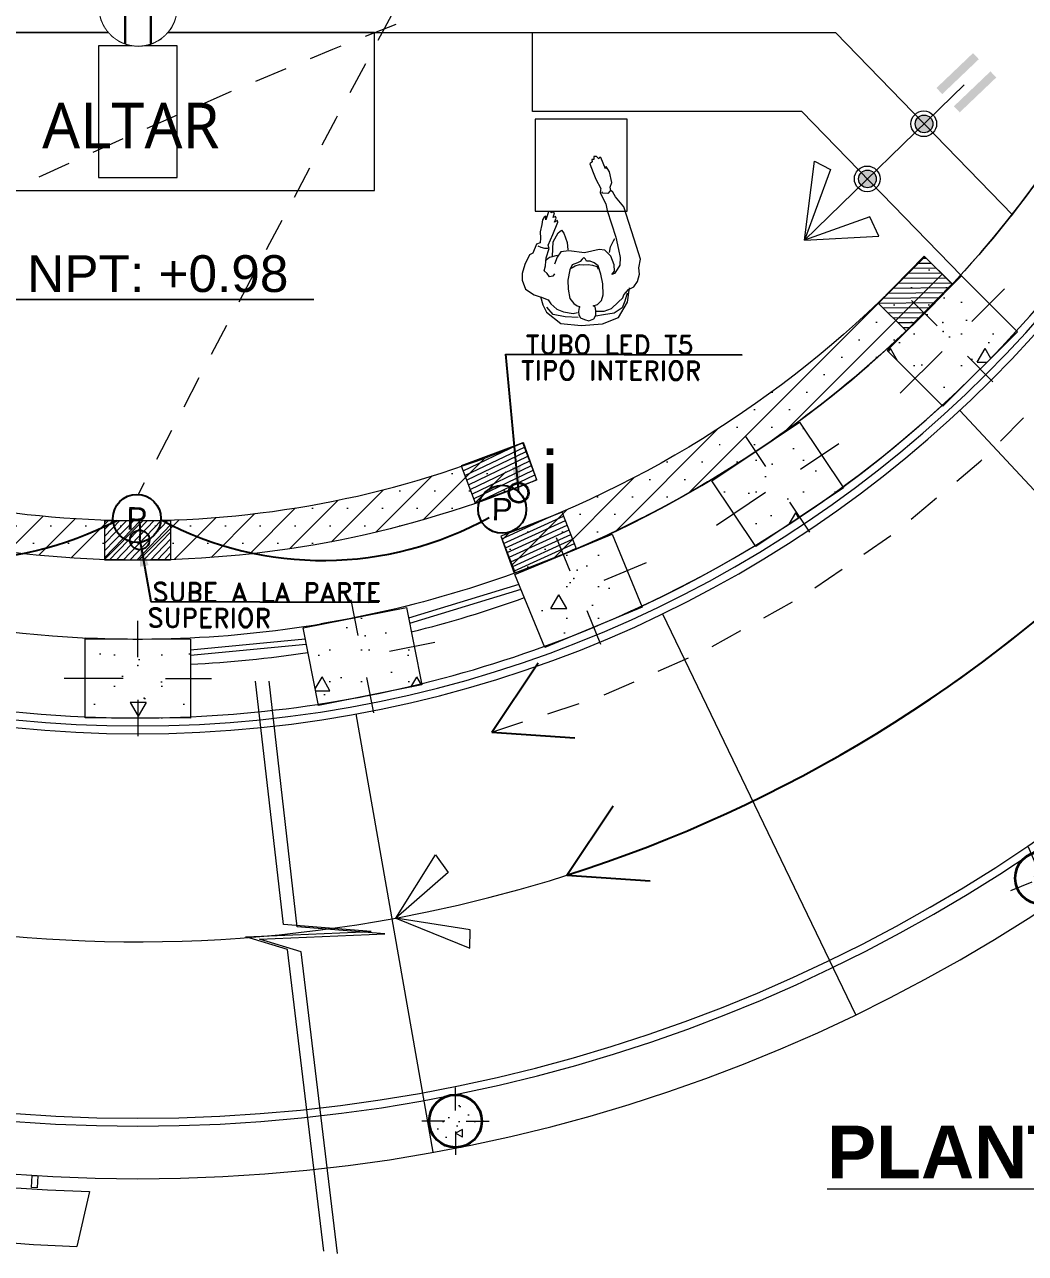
# Model space of a CAD drawing. Header units: metres. Extents: x 44.2 to 92, y 190.7 to 278.8.
# Drawn here: x 54.615 to 58.418, y 260.842 to 265.509 of the extents above; entities that cross this region are included whole.
import ezdxf
from ezdxf.enums import TextEntityAlignment as Align

# ---------------------------------------------------------------- set-up
doc = ezdxf.new("R2010")
doc.units = ezdxf.units.M
doc.set_wipeout_variables(frame=1)
doc.linetypes.add('CONTINUA', pattern=[0])
doc.linetypes.add('HIDDEN2', pattern=[0.1875, 0.125, -0.0625])
for name, color, linetype, lineweight in [('A-DOOR', 31, 'Continuous', 18), ('corriente debil', 30, 'Continuous', 15), ('Cotas varias El', 253, 'Continuous', 13), ('letras sr', 7, 'Continuous', 5), ('Structural - Bearing_Pen_No__20', 1, 'Continuous', 0), ('TOMACORRIENTE', 5, 'HIDDEN2', 30)]:
    doc.layers.add(name, color=color, linetype=linetype, lineweight=lineweight)
doc.layers.add('ALUMBRADO', color=1, linetype='Continuous')
doc.layers.add('CELOSIA', color=40, linetype='Continuous')
doc.layers.add('Structural - Bearing_Pen_No__169', color=7, linetype='Continuous', lineweight=13, true_color=0x68b353)
doc.layers.add('Structural - Bearing_Pen_No__28', color=7, linetype='Continuous', lineweight=35, true_color=0xa80f02)
doc.styles.add('01COTAS', font='romans.shx')
doc.styles.add('Generales', font='trebuc.ttf', dxfattribs={"height": 0.22})
doc.styles.add('GENERATED_STYLE_3', font='romand.shx')
doc.styles.add('JOS', font='arial.ttf', dxfattribs={"height": 1})
doc.styles.add('Santa Rosa 1 50', font='trebuc.ttf')
doc.styles.get("Standard").update_dxf_attribs({"font": 'arial.ttf'})
doc.styles.add('style1', font='arial.ttf')
doc.dimstyles.new('DIM-50-PLANTA', dxfattribs={"dimscale": 0.05, "dimtxt": 2, "dimasz": 2, "dimexe": 2, "dimexo": 2, "dimgap": 1, "dimtad": 1, "dimdec": 0, "dimlfac": 1000, "dimdsep": 46, "dimtxsty": '01COTAS', "dimcen": 25, "dimclrd": 9, "dimclre": 9, "dimclrt": 7, "dimadec": 0, "dimazin": 0, "dimtfac": 1, "dimtdec": 0, "dimtmove": 2, "dimatfit": 3, "dimfxl": 1, "dimtolj": 1, "dimtzin": 0, "dimarcsym": 0})
pattern_1 = [(0, (2770.475088521321, 1819.953910120273), (0, 0.6235383155021312), [0.0600000023842, -0.300000011921]), (0, (2770.655088528473, 1820.265679265276), (0, 0.6235383155021312), [0.0600000023842, -0.300000011921]), (60.00000000000014, (2770.475088521321, 1819.953910120273), (-0.5400000214578027, 0.3117691577510643), [0.0600000023842, -0.3000000119210001]), (60.00000000000014, (2770.835088535626, 1819.953910120273), (-0.5400000214578027, 0.3117691577510643), [0.0600000023842, -0.3000000119210001]), (120.0000000000003, (2770.535088523705, 1819.953910120273), (0.5400000214578003, 0.3117691577510681), [0.06000000238419991, -0.3000000119209993]), (120.0000000000003, (2770.89508853801, 1819.953910120273), (0.5400000214578003, 0.3117691577510681), [0.06000000238419991, -0.3000000119209993]), (0, (2770.475088521321, 1820.013910122657), (0, 0.1200000047684), [0, -0.1200000047684, 0, -0.1800000071526]), (44.99999999999999, (2770.535088523705, 1820.013910122657), (-0.08485281711415364, 0.08485281711415371), [0, -0.0900000035763, 0, -0.1500000059605])]
pattern_2 = [(45, (-86.99356102882832, 322.4491562528477), (-0.06629126073623884, 0.06629126073623884), []), (45, (-86.92726976782832, 322.4491562528477), (-0.06629126073623884, 0.06629126073623884), [0, -0.09375])]

# ---------------------------------------------------------------- blocks, each defined once
blk = doc.blocks.new('A$C0C99268F')
at = {"color": 0, "linetype": 'ByBlock'}
for points in [[(0.201857999460799, 0.3292040001239709), (0.1927419994606225, 0.3357100001239708), (0.1914399994607265, 0.3487220001239706), (0.2044629994607021, 0.3565290001239703), (0.2148809994607745, 0.3669390001239705), (0.2344159994606798, 0.3617340001239722), (0.2513459994606819, 0.3591310001239734), (0.2643689994606575, 0.3578300001239718), (0.2982289994606617, 0.3435170001239705), (0.3112519994606373, 0.3474210001239726), (0.3516239994607986, 0.3279030001239729), (0.397204999460655, 0.3057820001239708), (0.4037169994608121, 0.3070830001239724), (0.397204999460655, 0.3187940001239706), (0.4128329994607611, 0.3109870001239727), (0.4193439994605797, 0.3135890001239705), (0.4154369994605531, 0.322698000123971), (0.4323679994606664, 0.3161920001239711), (0.4362739994608091, 0.322698000123971), (0.4336699994605624, 0.3292040001239709), (0.4388789994607123, 0.3305050001239724), (0.4375769994605889, 0.3396130001239701), (0.4076239994608386, 0.3513240001239719), (0.4219489994607102, 0.3500230001239704), (0.4180419994606837, 0.3565290001239703), (0.4089259994607346, 0.3630350001239702), (0.3906939994606091, 0.3669390001239705), (0.3633449994606508, 0.374746000123972), (0.339902999460719, 0.374746000123972), (0.3216709994605935, 0.3773480001239715), (0.3177639994607944, 0.3916610001239711), (0.2839039994605628, 0.4072760001239715), (0.2786949994606402, 0.4202880001239713), (0.2435319994608562, 0.4398060001239728), (0.209671999460852, 0.451517000123971), (0.1836259994606735, 0.4528180001239726), (0.1497659994606693, 0.4424080001239723), (0.1263239994607375, 0.4098780001239728), (0.1146029994606579, 0.3799510001239703), (0.1041849994605855, 0.3578300001239718), (0.08855699946070672, 0.3487220001239706), (0.06771999946067808, 0.3266010001239703), (0.05599899946082587, 0.3018790001239715), (0.04688299946064944, 0.2654450001239717), (0.05078999946067597, 0.2498310001239723)], [(0.1185099994606844, 0.3864570001239702), (0.08595199946057619, 0.3799510001239703), (0.05730099946072187, 0.3669390001239705), (0.01172099946052185, 0.3148910001239695), (-5.393303581513464e-10, 0.2381200001239705), (0.00260399946068901, 0.1561440001239696), (0.02344099946071765, 0.0949880001239709), (0.07944099946075767, 0.05725300012397305), (0.1328359994606672, 0.0468430001239728)], [(0.2995319994606689, 0.3474210001239726), (0.2995319994606689, 0.3604330001239724), (0.3047409994608188, 0.374746000123972), (0.3099499994607413, 0.3851550001239712)], [(0.03125499946054333, 0.2472280001239735), (0.03646399946069323, 0.2966740001239714), (0.04818499946077281, 0.3422160001239707), (0.07683599946062714, 0.3643360001239717)], [(0.2708809994608146, 0.3148910001239695), (0.2643689994606575, 0.344818000123972), (0.2552529994607085, 0.3578300001239718)], [(0.26957799946058, 0.3331070001239702), (0.3229729994607169, 0.3279030001239729), (0.3568329994607211, 0.3070830001239724), (0.3659499994607813, 0.2940710001239726), (0.3542289994607017, 0.2849630001239696), (0.3177639994607944, 0.2745530001239729), (0.290414999460836, 0.2732520001239713)], [(0.05209199946079934, 0.1782650001239716), (0.0494879994605526, 0.1483370001239717), (0.05860399946072903, 0.1197110001239707), (0.08074299946065366, 0.09238500012397033), (0.0963709994605324, 0.07416900012396965), (0.108091999460612, 0.07026500012397285), (0.1276259994606335, 0.0507470001239696), (0.1367429994606937, 0.0299280001239719), (0.1562769994607152, 0.01561500012397232), (0.1836259994606735, 0.006506000123971845), (0.2070669994607215, 0.007807000123969843), (0.2396249994608297, 1.239701674649041e-10), (0.2891129994607127, 0.01171100012397197), (0.4414839994606155, 0.05204800012397115), (0.4818549994606656, 0.0819760001239711), (0.5000879994606748, 0.09108400012397233), (0.5065989994607207, 0.09889100012397023), (0.5196219994606963, 0.1001930001239728), (0.5365529994605822, 0.09238500012397033), (0.5769239994608597, 0.1001930001239728), (0.597760999460661, 0.1119030001239736), (0.5899469994608353, 0.1145060001239724), (0.6329239994606723, 0.1301200001239717), (0.6342259994607957, 0.1353250001239701), (0.6290169994606458, 0.1379270001239714), (0.6381329994608222, 0.1457350001239703), (0.6381329994608222, 0.1561440001239696), (0.627713999460866, 0.1561440001239696), (0.627713999460866, 0.163951000123971), (0.6185979994606896, 0.163951000123971), (0.6120869994606437, 0.1730600001239697), (0.5782269994606395, 0.1613490001239715), (0.5521799994605772, 0.1535420001239718), (0.515715999460781, 0.1353250001239701), (0.5105059994607473, 0.1379270001239714), (0.5000879994606748, 0.1392290001239704), (0.4571109994606104, 0.1197110001239707), (0.4310649994606592, 0.1158070001239704), (0.3281829994607506, 0.088482000123971), (0.2812989994606596, 0.08067500012396955), (0.2500439994607859, 0.07677100012397275), (0.2213929994607042, 0.07937300012397053), (0.2057649994608255, 0.08978300012397078), (0.1914399994607265, 0.1014940001239708), (0.1875329994607, 0.1119030001239736), (0.1992539994605522, 0.1001930001239728), (0.2239979994608348, 0.1001930001239728), (0.257857999460839, 0.1119030001239736), (0.2812989994606596, 0.1327230001239705), (0.2852059994606861, 0.1548430001239716), (0.2747879994606137, 0.2107950001239711), (0.2865089994606933, 0.269349000123972), (0.2839039994605628, 0.3005770001239725), (0.2643689994606575, 0.3148910001239695), (0.2383229994607063, 0.3266010001239703)], [(0.2200909994608082, 0.2641440001239701), (0.2279039994607501, 0.2485290001239715), (0.2318109994607767, 0.2316140001239706), (0.2305089994606533, 0.217301000123971), (0.2305089994606533, 0.1990840001239729), (0.2266019994606268, 0.1834690001239707), (0.2213929994607042, 0.1665540001239716), (0.210973999460748, 0.1626500001239695)], [(0.1133009994607619, 0.05725300012397305), (0.0833479994607842, 0.06766300012396975), (0.05860399946072903, 0.07937300012397053), (0.04037099946071976, 0.110602000123972), (0.03646399946069323, 0.1509390001239712), (0.03255799946077786, 0.1808670001239712)], [(0.2708809994608146, 0.1158070001239704), (0.2930199994607392, 0.110602000123972), (0.3151589994606638, 0.09889100012397023), (0.3229729994607169, 0.09238500012397033)], [(0.5052969994608247, 0.1014940001239708), (0.4961809994608757, 0.110602000123972), (0.4974829994607717, 0.1288190001239702), (0.5026919994606942, 0.1327230001239705)]]:
    blk.add_lwpolyline(points, dxfattribs=at)
blk.add_lwpolyline([(0.257857999460839, 0.2146980001239704), (0.2513459994606819, 0.2212040001239703), (0.2435319994608562, 0.2290110001239718), (0.2383229994607063, 0.239421000123972), (0.2318109994607767, 0.2602400001239715), (0.2135789994606512, 0.269349000123972), (0.1745099994607244, 0.2797580001239712), (0.1406499994607202, 0.2797580001239712), (0.1054869994607088, 0.2758550001239719), (0.08464999946068019, 0.2615410001239695), (0.07553399946073114, 0.2498310001239723), (0.07292899946060061, 0.239421000123972), (0.06902199946080145, 0.2420230001239716), (0.05339499946057913, 0.245927000123972), (0.04167399946072692, 0.2446260001239704), (0.02995299946064733, 0.239421000123972), (0.02213899946082165, 0.2238070001239709), (0.01692999946067175, 0.2081920001239705), (0.02344099946071765, 0.1886740001239726), (0.03646399946069323, 0.1808670001239712), (0.0546969994607025, 0.1795660001239696), (0.06771999946067808, 0.1808670001239712), (0.07292899946060061, 0.1886740001239726), (0.07683599946062714, 0.1717590001239717), (0.09116199946060988, 0.1561440001239696), (0.1119989994608659, 0.1483370001239717), (0.1536729994606958, 0.1470360001239719), (0.1914399994607265, 0.1535420001239718), (0.2226949994606002, 0.1613490001239715), (0.2357179994608032, 0.1756620001239728), (0.2422299994605055, 0.1912770001239714), (0.2435319994608562, 0.2042890001239712), (0.2513459994606819, 0.2081920001239705)], close=True, dxfattribs=at)
blk = doc.blocks.new('A$C7148350E')
at = {"rotation": 270}
blk.add_blockref('A$C0C99268F', (-2.110936936361441e-08, 0.6381329871979995), dxfattribs=at)
blk = doc.blocks.new('CC 20')
at = {"layer": 'Structural - Bearing_Pen_No__169', "linetype": 'Continuous', "lineweight": 13, "true_color": 0x68b353}
h = blk.add_hatch(dxfattribs=at)
h.set_pattern_fill('STRUCTURAL_CONCRETE', color=85, scale=0.5, style=0, pattern_type=2)
h.set_pattern_definition([(0, (2785.243095673833, 1847.384106738051), (0, 0.3117691577510656), [0.0300000011921, -0.1500000059605]), (0, (2785.333095677409, 1847.539991310553), (0, 0.3117691577510656), [0.0300000011921, -0.1500000059605]), (60.00000000000014, (2785.243095673833, 1847.384106738051), (-0.2700000107289013, 0.1558845788755322), [0.0300000011921, -0.1500000059605]), (60.00000000000014, (2785.423095680985, 1847.384106738051), (-0.2700000107289013, 0.1558845788755322), [0.0300000011921, -0.1500000059605]), (120.0000000000003, (2785.273095675025, 1847.384106738051), (0.2700000107289002, 0.1558845788755341), [0.03000000119209997, -0.1500000059604998]), (120.0000000000003, (2785.453095682177, 1847.384106738051), (0.2700000107289002, 0.1558845788755341), [0.03000000119209997, -0.1500000059604998]), (0, (2785.243095673833, 1847.414106739243), (0, 0.0600000023842), [0, -0.0600000023842, 0, -0.0900000035763]), (44.99999999999999, (2785.273095675025, 1847.414106739243), (-0.04242640855707682, 0.04242640855707686), [0, -0.04500000178815, 0, -0.07500000298025])])
h.paths.add_polyline_path([(2788.202981145824, 1849.662965080386), (2788.302981145824, 1849.762965080386), (2788.202981063535, 1849.862965080385), (2788.10385682874, 1849.776169994727)])
at = {"layer": 'Structural - Bearing_Pen_No__20', "color": 1, "linetype": 'Continuous', "lineweight": 0}
for p, q in [((2788.202981063535, 1849.802965025247), (2788.202981063535, 1849.890465025246)), ((2788.162981200963, 1849.762964998097), (2788.075481200963, 1849.762964998097)), ((2788.202981063535, 1849.722965025246), (2788.202981063535, 1849.635465025247)), ((2788.242981200963, 1849.762964998097), (2788.330481200963, 1849.762964998097))]:
    blk.add_line(p, q, dxfattribs=at)
at = {"layer": 'Structural - Bearing_Pen_No__28', "color": 14, "linetype": 'Continuous', "lineweight": 35, "true_color": 0xa80f02}
blk.add_circle((2788.202981145824, 1849.762965080386), 0.1, dxfattribs=at)
blk = doc.blocks.new('*U208')
blk.add_blockref('CC 20', (-2788.202981200963, -1849.762965025247))
blk = doc.blocks.new('*U209')
at = {"layer": 'Cotas varias El', "color": 0, "linetype": 'ByBlock', "lineweight": -2, "transparency": 16777216}
for p, rotation in [((76.95132366746226, 262.3175183726152), 112.4999999999999), ((74.72456148992408, 261.3943639419979), 89.99999999999991)]:
    blk.add_blockref('*U208', p, dxfattribs=dict(at, rotation=rotation))
blk = doc.blocks.new('*U210')
at = {"layer": 'CELOSIA', "linetype": 'Continuous', "lineweight": 5}
blk.add_lwpolyline([(0.02311068210171641, -0.009533958925487696), (-0.0224195818576689, -0.01106175163914713), (-0.02311068210171641, 0.009533958925487696), (0.0224195818576689, 0.01106175163914713)], close=True, dxfattribs=at)
blk = doc.blocks.new('*U211')
at = {"layer": 'Cotas varias El', "color": 0, "linetype": 'ByBlock', "lineweight": -2, "transparency": 16777216, "rotation": 84.55333432739575}
blk.add_blockref('*U210', (53.75523693227446, 261.1147266283194), dxfattribs=at)
blk = doc.blocks.new('Tomacorriente con puesta a tierra')
at = {"layer": 'TOMACORRIENTE'}
blk.add_lwpolyline([(0.1110377097752152, 0.03787500199721568), (0.106470417827971, 0.04927411994091102), (0.1007366137026362, 0.06013338031526125), (0.09389911815708374, 0.07033380679115865), (0.0860328442233485, 0.07976364136155682), (0.07722397644477218, 0.08831956878558274), (0.06756902662011095, 0.09590784853193583), (0.05717377640007193, 0.1024453418197655), (0.04615211832141184, 0.1078604225045517), (0.0346248079764707, 0.1120937618291336), (0.02271814098963248, 0.1150989784419879), (0.01056256929603519, 0.116843146561022), (-0.001708728117129181, 0.1173071567153332), (-0.01396130434746794, 0.1164859251125705), (-0.02606091760578508, 0.1143884493380275), (-0.03787500199721562, 0.1110377097752152), (-0.04927411994091096, 0.106470417827971), (-0.06013338031526121, 0.1007366137026363), (-0.07033380679115861, 0.09389911815708377), (-0.0797636413615568, 0.08603284422334853), (-0.08831956878558272, 0.0772239764447722), (-0.09590784853193583, 0.06756902662011095), (-0.1024453418197655, 0.05717377640007192), (-0.1078604225045517, 0.04615211832141181), (-0.1120937618291337, 0.03462480797647064), (-0.1150989784419879, 0.02271814098963238), (-0.116843146561022, 0.01056256929603507), (-0.1173071567153332, -0.00170872811712933), (-0.1164859251125705, -0.01396130434746811), (-0.1143884493380275, -0.02606091760578528), (-0.1110377097752151, -0.03787500199721584), (-0.1064704178279709, -0.04927411994091119), (-0.1007366137026361, -0.06013338031526141), (-0.09389911815708361, -0.07033380679115882), (-0.08603284422334835, -0.07976364136155698), (-0.07722397644477201, -0.08831956878558288), (-0.06756902662011077, -0.09590784853193594), (-0.05717377640007178, -0.1024453418197655), (-0.04615211832141172, -0.1078604225045518), (-0.03462480797647059, -0.1120937618291337), (-0.02271814098963238, -0.1150989784419879), (-0.01056256929603513, -0.116843146561022), (0.001708728117129219, -0.1173071567153332), (0.01396130434746795, -0.1164859251125705), (0.02606091760578506, -0.1143884493380275), (0.03787500199721558, -0.1110377097752152), (0.0492741199409109, -0.106470417827971), (0.0601333803152611, -0.1007366137026363), (0.07033380679115848, -0.09389911815708386), (0.07976364136155663, -0.08603284422334867), (0.08831956878558253, -0.0772239764447724), (0.09590784853193564, -0.0675690266201112), (0.1024453418197653, -0.05717377640007224), (0.1078604225045516, -0.04615211832141219), (0.1120937618291335, -0.03462480797647111), (0.1150989784419878, -0.0227181409896329), (0.1168431465610219, -0.01056256929603565), (0.1173071567153332, 0.00170872811712869), (0.1164859251125706, 0.01396130434746743), (0.1143884493380276, 0.02606091760578455)], close=True, dxfattribs=at)
at = {"layer": 'TOMACORRIENTE', "color": 5, "linetype": 'CONTINUA', "style": 'style1', "text_generation_flag": 4}
blk.add_text('T', height=0.1466495011945881, rotation=180, dxfattribs=at).set_placement((0.3905651405155368, -0.06873926737971488))
blk.add_wipeout([(0.1110377097752152, 0.03787500199721572), (0.10647041782797101, 0.04927411994091102), (0.10073661370263626, 0.060133380315261276), (0.09389911815708374, 0.07033380679115869), (0.08603284422334852, 0.07976364136155678), (0.07722397644477218, 0.08831956878558278), (0.06756902662011095, 0.09590784853193585), (0.05717377640007192, 0.1024453418197655), (0.04615211832141185, 0.10786042250455175), (0.0346248079764707, 0.11209376182913361), (0.02271814098963248, 0.11509897844198791), (0.010562569296035192, 0.11684314656102196), (-0.001708728117129181, 0.1173071567153332), (-0.01396130434746794, 0.1164859251125705), (-0.026060917605785074, 0.11438844933802755), (-0.03787500199721564, 0.11103770977521521), (-0.049274119940910965, 0.10647041782797101), (-0.060133380315261206, 0.10073661370263631), (-0.07033380679115861, 0.0938991181570838), (-0.0797636413615568, 0.08603284422334856), (-0.08831956878558272, 0.07722397644477225), (-0.09590784853193582, 0.06756902662011094), (-0.10244534181976546, 0.05717377640007193), (-0.10786042250455176, 0.046152118321411806), (-0.11209376182913366, 0.03462480797647066), (-0.11509897844198791, 0.022718140989632374), (-0.11684314656102199, 0.010562569296035051), (-0.1173071567153332, -0.0017087281171293545), (-0.11648592511257047, -0.013961304347468118), (-0.11438844933802747, -0.026060917605785272), (-0.11103770977521513, -0.03787500199721586), (-0.10647041782797093, -0.04927411994091119), (-0.10073661370263616, -0.060133380315261414), (-0.09389911815708363, -0.07033380679115883), (-0.08603284422334836, -0.07976364136155698), (-0.07722397644477202, -0.08831956878558292), (-0.06756902662011077, -0.09590784853193593), (-0.05717377640007179, -0.10244534181976556), (-0.04615211832141173, -0.1078604225045518), (-0.034624807976470585, -0.11209376182913368), (-0.022718140989632384, -0.1150989784419879), (-0.01056256929603513, -0.11684314656102199), (0.0017087281171292187, -0.1173071567153332), (0.013961304347467953, -0.11648592511257047), (0.026060917605785074, -0.11438844933802757), (0.03787500199721559, -0.11103770977521522), (0.049274119940910896, -0.10647041782797104), (0.060133380315261116, -0.10073661370263634), (0.07033380679115848, -0.09389911815708388), (0.07976364136155663, -0.0860328442233487), (0.08831956878558254, -0.07722397644477241), (0.09590784853193564, -0.06756902662011119), (0.1024453418197653, -0.05717377640007226), (0.10786042250455158, -0.046152118321412194), (0.11209376182913354, -0.034624807976471106), (0.11509897844198778, -0.0227181409896329), (0.11684314656102195, -0.010562569296035662), (0.1173071567153332, 0.001708728117128716), (0.11648592511257057, 0.013961304347467424), (0.11438844933802765, 0.02606091760578455)]).dxf.layer = 'TOMACORRIENTE'
at = {"layer": 'TOMACORRIENTE', "color": 5, "linetype": 'CONTINUA'}
for p, q in [((-0.1107067390126758, 0.03883177443185559), (0.2197075970103469, 0.03883177443185559)), ((-0.1107067390126758, -0.03883177443185559), (0.2197075970103469, -0.03883177443185559))]:
    blk.add_line(p, q, dxfattribs=at)

msp = doc.modelspace()

# ---------------------------------------------------------------- hatches: boundary and pattern name
at = {"layer": 'Cotas varias El'}
h = msp.add_hatch(color=256, dxfattribs=at)
h.paths.add_polyline_path([(58.16843805219282, 265.1752473099377), (58.14635357367502, 265.1984049392705), (58.28529935590596, 265.3309118060317), (58.3073838333472, 265.3077541756674)])
h.paths.add_polyline_path([(58.10218461771368, 265.244720198968), (58.08010014134741, 265.2678778303639), (58.21904592357871, 265.4003846971241), (58.24113039994456, 265.3772270657291)])
for points in [[(58.049784336343, 265.1024759497028, -1), (58.01623846976224, 265.1607040764207, -1)], [(58.06211311654868, 265.148384367075, -1), (58.00390969226321, 265.1147956606194, -1)], [(57.8469879435542, 264.9392883127265, -1), (57.78878451926877, 264.9056996062709, -1)], [(57.83465916334853, 264.8933798953543, -1), (57.80111329676776, 264.9516080220722, -1)]]:
    msp.add_hatch(color=256, dxfattribs=at).paths.add_polyline_path(points)
h = msp.add_hatch(dxfattribs=at)
h.set_pattern_fill('SACNCR', color=256)
h.set_pattern_definition(pattern_2)
edge = h.paths.add_edge_path()
edge.add_line((56.47543752496549, 263.4248287202535), (56.42465526063155, 263.5659710655263))
edge.add_arc((55.04391267770539, 267.4034796504773), 4.078347976801195, -70.21117627332087, -42.8562714295804)
edge.add_line((58.03359548598296, 264.6295440121165), (58.14125353579285, 264.5213285261056))
edge.add_arc((55.02147639411749, 267.4473183827489), 4.277198388536535, -70.12720430224721, -43.164105008389015, ccw=False)
h = msp.add_hatch(dxfattribs=at)
h.set_pattern_fill('SACNCR', color=256)
h.set_pattern_definition(pattern_2)
edge = h.paths.add_edge_path()
edge.add_line((56.47543752496549, 263.4248287202535), (56.42465526063155, 263.5659710655263))
edge.add_arc((55.04391267770539, 267.4034796504773), 4.078347976801195, -70.21117627332087, -42.8562714295804)
edge.add_line((58.03359548598296, 264.6295440121165), (58.14125353579285, 264.5213285261056))
edge.add_arc((55.02147639411749, 267.4473183827489), 4.277198388536535, -70.12720430224721, -43.164105008389015, ccw=False)
h = msp.add_hatch(dxfattribs=at)
h.set_pattern_fill('ANSI31', color=256, scale=0.15, angle=135.5000000001066)
h.set_pattern_definition([(180.5000000001064, (-98.93340381137898, 495.0666180949511), (0.0001636225406294304, -0.01874928605745291), [])])
h.paths.add_polyline_path([(57.85806947574642, 264.4509274464416), (57.96505704311954, 264.3457910567965), (58.14028435919471, 264.5241036690848), (58.03329679182179, 264.6292400587299)])
h = msp.add_hatch(dxfattribs=at)
h.set_pattern_fill('STRUCTURAL_CONCRETE', color=256, style=0, pattern_type=2)
h.set_pattern_definition(pattern_1)
h.paths.add_polyline_path([(58.17554690376235, 264.5540939989453), (58.38767893811863, 264.34196196459), (58.10483622564496, 264.0591192521147), (57.89270419128869, 264.2712512864701)])
h = msp.add_hatch(dxfattribs=at)
h.set_pattern_fill('STRUCTURAL_CONCRETE', color=256, style=0, pattern_type=2)
h.set_pattern_definition(pattern_1)
h.paths.add_polyline_path([(57.55974196214564, 263.9983028319443), (57.72641303205208, 263.7488619482539), (57.39382518713163, 263.5266338550454), (57.22715411722518, 263.7760747387358)])
h = msp.add_hatch(dxfattribs=at)
h.set_pattern_fill('ANSI31', color=256, scale=0.15, angle=160.5382700523906)
h.set_pattern_definition([(205.5382700523903, (-180.7453409389388, 408.7999683404605), (0.008083385102192775, -0.01691807865242529), [])])
h.paths.add_polyline_path([(56.27460007866847, 263.8327574946758), (56.32703732824525, 263.6922216100882), (56.56126380255795, 263.779617026049), (56.50882655298141, 263.9201529106367)])
h = msp.add_hatch(dxfattribs=at)
h.set_pattern_fill('SACNCR', color=256)
h.set_pattern_definition([(45, (-85.42476185842376, 321.742885960695), (-0.06629126073623884, 0.06629126073623884), []), (45, (-85.35847059742376, 321.742885960695), (-0.06629126073623884, 0.06629126073623884), [0, -0.09375])])
edge = h.paths.add_edge_path()
edge.add_line((56.46848851075119, 263.7420287335609), (56.4177027606153, 263.8832235582026))
edge.add_arc((55.04531491368039, 267.4032858746615), 3.778132754968896, 248.6948512152755, 291.299617081693, ccw=False)
edge.add_line((53.67258722368813, 263.8833560737568), (53.62276305390582, 263.7418726750645))
edge.add_arc((55.04542502831399, 267.4026985856256), 3.927545472793641, 248.7629894126417, 291.2432947446474)
h = msp.add_hatch(dxfattribs=at)
h.set_pattern_fill('ANSI31', color=256, scale=0.15, angle=159.5000000000944)
h.set_pattern_definition([(204.5000000000942, (-178.2309700304521, 412.7596817356097), (0.007775498299832668, -0.01706177382892236), [])])
h.paths.add_polyline_path([(56.42465526063155, 263.5659710655263), (56.47963044464021, 263.4264084303289), (56.71223483663574, 263.5180337370096), (56.65725965262731, 263.657596372207)])
h = msp.add_hatch(dxfattribs=at)
h.set_pattern_fill('ANSI31', color=256, scale=0.1499999999999999, angle=181.0000000000049)
h.set_pattern_definition([(226.0000000000046, (-215.2693296258216, 317.4475662131898), (0.01348762125635086, -0.01302484444610501), [])])
h.paths.add_polyline_path([(55.17012529008134, 263.6251531242695), (55.17012529008115, 263.4751531242695), (54.92012529008126, 263.4751531242694), (54.92012529008126, 263.6251531242694)])
h = msp.add_hatch(dxfattribs=at)
h.set_pattern_fill('STRUCTURAL_CONCRETE', color=256, style=0, pattern_type=2)
h.set_pattern_definition(pattern_1)
h.paths.add_polyline_path([(56.84736376628123, 263.5732886043749), (56.9621687959914, 263.2961247446219), (56.59261698298704, 263.143051371675), (56.47781195327687, 263.420215231428)])
h = msp.add_hatch(dxfattribs=at)
h.set_pattern_fill('STRUCTURAL_CONCRETE', color=256, style=0, pattern_type=2)
h.set_pattern_definition(pattern_1)
h.paths.add_polyline_path([(56.06577299941935, 263.2953751265359), (56.12430009602511, 263.0011395424149), (55.73198598386378, 262.9231034136079), (55.67345888725802, 263.2173389977284)])
h = msp.add_hatch(dxfattribs=at)
h.set_pattern_fill('STRUCTURAL_CONCRETE', color=256, angle=180, style=0, pattern_type=2)
h.set_pattern_definition([(180, (66.05631282846369, 261.3753629380504), (-3.532680580651223e-16, -0.6235383155021312), [0.0600000023842, -0.300000011921]), (180, (65.87631282131113, 261.0635937930477), (-3.532680580651223e-16, -0.6235383155021312), [0.0600000023842, -0.300000011921]), (240.0000000000001, (66.05631282846369, 261.3753629380504), (0.5400000214578025, -0.3117691577510647), [0.0600000023842, -0.3000000119210001]), (240.0000000000001, (65.69631281415857, 261.3753629380504), (0.5400000214578025, -0.3117691577510647), [0.0600000023842, -0.3000000119210001]), (300.0000000000002, (65.9963128260795, 261.3753629380504), (-0.5400000214578006, -0.3117691577510678), [0.06000000238419995, -0.3000000119209996]), (300.0000000000002, (65.63631281177439, 261.3753629380504), (-0.5400000214578006, -0.3117691577510678), [0.06000000238419995, -0.3000000119209996]), (180, (66.05631282846369, 261.3153629356662), (-6.798646947333133e-17, -0.1200000047684), [0, -0.1200000047684, 0, -0.1800000071526]), (225, (65.9963128260795, 261.3153629356662), (0.0848528171141536, -0.08485281711415375), [0, -0.0900000035763, 0, -0.1500000059605])])
h.paths.add_polyline_path([(55.24498864116529, 262.8752364318228), (55.24498864116529, 263.1752364318227), (54.8449886411652, 263.1752364318227), (54.8449886411652, 262.8752364318228)])

# ---------------------------------------------------------------- linework, layer by layer
at = {"color": 7, "ltscale": 0.0005}
for centre in [(55.04182669234105, 263.6330710018393), (56.42995202387019, 263.6679594699489)]:
    msp.add_circle(centre, 0.09132719158457095, dxfattribs=at)
at = {"layer": 'A-DOOR', "color": 2, "lineweight": 35}
msp.add_circle((56.49271067762641, 263.7310561578931), 0.03696424581475056, dxfattribs=at)
at = {"layer": 'ALUMBRADO', "linetype": 'CONTINUA', "lineweight": 25}
for p, q in [((56.39017199854557, 262.8210605548145), (56.56605019466591, 263.0847422005497)), ((56.39017199854557, 262.8210605548145), (56.70654267118871, 262.7996032243947)), ((56.67580902615366, 262.278444329572), (56.85168722227399, 262.5421259753072)), ((56.67580902615366, 262.278444329572), (56.9921796987968, 262.2569869991522))]:
    msp.add_line(p, q, dxfattribs=at)
msp.add_circle((55.05254198186356, 263.551342281126), 0.03696424581475056, dxfattribs=at)
for centre, radius, start, end in [((54.34811238570363, 264.816865533634), 1.341855290919808, 240.925615287916, 297.4398965249978), ((55.74860568723062, 264.777441195129), 1.303760827852913, 242.0030806104361, 299.0135923233691), ((54.81499724950098, 263.585412648303), 0.2399756024948878, 351.8378936193289, 9.532229282141918), ((55.04531491367582, 267.4032858746708), 5.377965406470754, 287.6487304309467, 315.3069622986943)]:
    msp.add_arc(centre, radius, start, end, dxfattribs=at)
at = {"layer": 'Cotas varias El'}
for p, q in [((56.54511432241343, 265.178464038655), (56.54511432241343, 265.478464038655)), ((56.54511432241343, 265.178464038655), (56.54511432241343, 265.478464038655)), ((58.21443777672837, 264.3808528375549), (58.33818146343563, 264.5045965242626)), ((58.0826224577593, 264.3641757324743), (57.98562863729174, 264.4611695529414)), ((58.10130069173854, 264.2677157525646), (57.94220166597214, 264.1086167267973)), ((58.19776067164847, 264.2490375185858), (58.29475449211557, 264.1520436981187)), ((58.16932731877434, 264.0432303596888), (59.3200964653378, 262.8055117734675)), ((56.56126380255795, 263.779617026049), (56.51041296444033, 263.9209499627572)), ((56.56126380255795, 263.779617026049), (56.51041296444033, 263.9209499627572)), ((56.56126380255795, 263.779617026049), (56.51041296444033, 263.9209499627572)), ((56.56126380255795, 263.779617026049), (56.51041296444033, 263.9209499627572)), ((56.56126380255795, 263.779617026049), (56.51041296444033, 263.9209499627572)), ((56.56126380255795, 263.779617026049), (56.51041296444033, 263.9209499627572)), ((56.56126380255795, 263.779617026049), (56.51041296444033, 263.9209499627572)), ((56.56131342357396, 263.7794791112344), (56.51041296444033, 263.9209499627572)), ((57.43155181755381, 263.8301624518037), (57.35534426181792, 263.9442151188766)), ((57.56408788393063, 263.820803217962), (57.70959506608304, 263.9180280087407)), ((57.43105274596226, 263.7319119806786), (57.24397208319422, 263.6069086782488)), ((57.52201533172436, 263.694774235186), (57.59822288746025, 263.5807215681131)), ((56.68883419846659, 263.4333876510795), (56.63634152109105, 263.5601161847239)), ((56.81699772554774, 263.3983517484234), (56.97867664373669, 263.4653213490876)), ((56.49281326289179, 263.3822828909907), (56.07412126685827, 263.2540468114487)), ((56.50056614898389, 263.3637403909728), (56.0780521088044, 263.2343337040112)), ((55.88299621077002, 263.1890899152632), (55.85623567590872, 263.3236242090014)), ((56.75114655080168, 263.2829523249706), (56.80363922817676, 263.1562237913262)), ((57.03876987328233, 263.2710269409889), (57.77308400687323, 261.7488575415563)), ((55.04498864116547, 263.1066514436373), (55.04498864116547, 263.2438214200086)), ((55.24566698476694, 263.1342099763406), (55.6815617672177, 263.1759618418204)), ((56.00186194608412, 263.1297237538836), (56.17349937015413, 263.1638645602366)), ((55.24560016251637, 263.1141120390221), (55.68547402533481, 263.156245037828)), ((54.98998864116518, 263.0252364318229), (54.76498864116527, 263.0252364318229)), ((55.14998864116549, 263.0252364318229), (55.32498864116522, 263.0252364318229)), ((55.91476277251402, 263.0293886248804), (55.94152330737577, 262.8948543311422)), ((55.04498864116547, 262.9438214200084), (55.04498864116547, 262.8066514436371)), ((55.87378515599198, 262.8907407359972), (56.1664312705953, 261.2262006304497)), ((54.86166980438883, 261.0769059711733), (54.81370985865485, 260.8683114157482))]:
    msp.add_line(p, q, dxfattribs=at)
for points in [[(56.69600381181009, 263.5106861321716, 0.3010620994090797), (59.27344766864926, 267.4032858746614), (59.27344766864927, 270.6475265991248)], [(58.69500170970173, 265.2682702120887, -0.1564443164121785), (56.77213749022646, 263.5441119072293, -0.06874913980908556)], [(53.57983761572228, 263.9209499627572, 0.2016972141337754), (56.50883607043793, 263.9201274031171)], [(56.56131342357396, 263.7794791112344, -0.2007665930653715), (53.52898677760465, 263.779617026049)], [(53.24453447086346, 263.5778059844505, 0.1080792026541025), (55.00592589121883, 263.1753365965185, 0.06874913980908556)], [(56.84563072142544, 263.5778537399462, -0.06874913980908556), (55.74098900477287, 263.2328907024295, -0.06874913980908556)], [(54.84486442560341, 263.1798764254611, 0.06874913980908556), (55.99743192220783, 263.283900389974, 0.06874913980908556)]]:
    msp.add_lwpolyline(points, format="xyb", dxfattribs=at)
for points in [[(52.39436974067793, 265.478464038655), (57.69585890414892, 265.478464038655)], [(58.3701639046636, 264.7847159890385), (57.69585890414892, 265.478464038655)], [(57.57812539176833, 264.6894527369449), (58.18559282958626, 265.2798952343284)], [(57.56908999414246, 265.178464038655), (56.54511432241343, 265.178464038655)], [(58.17532764492935, 264.554746006731), (57.56908999414246, 265.178464038655)], [(57.57812539176833, 264.6894527369449), (57.61609122382307, 264.9904563432712), (57.67741784662328, 264.9577810337987), (57.57812539176833, 264.6894527369449), (57.86159890596306, 264.7047431613917), (57.82686634695593, 264.7785760817561), (57.57812539176833, 264.6894527369449)], [(54.24622026210288, 264.464550085644), (55.71400133617944, 264.464550085644), (54.44790275273563, 264.464550085644), (54.44790275273563, 264.6662325738068), (54.44790275273563, 264.2628675938882)], [(58.1756802321156, 264.5542272435522), (58.387678938119, 264.3419619645901), (58.10465856616944, 264.0592970232522), (57.89265986016605, 264.2715623022143), (58.1756802321156, 264.5542272435522)], [(57.55988565741839, 263.998398786211), (57.72641303205204, 263.7488619482539), (57.39369724810923, 263.5268254487423), (57.22716987347559, 263.7763622866995), (57.55988565741839, 263.998398786211)], [(56.84750890466986, 263.5733486781527), (56.96216879599119, 263.2961247446221), (56.59253688461701, 263.143244889527), (56.47787699329569, 263.4204688230576), (56.84750890466986, 263.5733486781527)], [(56.06591166116591, 263.295402674109), (56.12430009602502, 263.0011395424144), (55.73194925376553, 262.9232882959356), (55.67356081890644, 263.2175514276302), (56.06591166116591, 263.295402674109)], [(55.24511430486748, 263.1752364055042), (55.24498864116501, 262.8752364318232), (54.8449886762569, 262.8754039834265), (54.84511433995937, 263.1754039571075), (55.24511430486748, 263.1752364055042)], [(55.75158950905588, 260.8502782602851), (55.61386770466255, 261.9956480042635), (55.45522891223743, 262.0439260840982), (55.93167436807076, 262.0644932342072), (55.599096403285, 262.0906708384634), (55.49235759485839, 263.0156723855723)], [(55.80389883202284, 260.8419479143178), (55.6661770276295, 261.9873176582961), (55.50753823520439, 262.0355957381309), (55.98398369103771, 262.0561628882403), (55.65140572625195, 262.0823404924956), (55.5438211452978, 263.0146715283643)], [(56.02540176331131, 262.1153807951007), (56.30672010067511, 262.0017825183174), (56.30808920644506, 262.0712573775303), (56.02540176331131, 262.1153807951007), (56.17695222897039, 262.3554297207143), (56.22448347358822, 262.2891090484483), (56.02540176331131, 262.1153807951007)]]:
    msp.add_lwpolyline(points, dxfattribs=at)
for points in [[(54.14531491368044, 265.478464038655), (54.14531491368044, 264.8784640386549), (55.94531491368053, 264.8784640386549), (55.94531491368053, 265.478464038655)], [(54.89531491368049, 264.9284640386549), (55.19531491368048, 264.9284640386549), (55.19531491368048, 265.428464038655), (54.89531491368049, 265.428464038655)], [(56.55521412420034, 264.7999933135198), (56.90521412420036, 264.7999933135198), (56.90521412420036, 265.1499933135199), (56.55521412420034, 265.1499933135199)], [(57.85806947574642, 264.4509274464416), (57.96505704311954, 264.3457910567965), (58.14028435919471, 264.5241036690848), (58.03329679182179, 264.6292400587299)], [(56.27460007866847, 263.8327574946758), (56.32703732824525, 263.6922216100882), (56.56126380255795, 263.779617026049), (56.50882655298141, 263.9201529106367)], [(56.42465526063155, 263.5659710655263), (56.47963044464021, 263.4264084303289), (56.71223483663574, 263.5180337370096), (56.65725965262731, 263.657596372207)], [(55.17012529008134, 263.6251531242695), (55.17012529008115, 263.4751531242695), (54.92012529008126, 263.4751531242694), (54.92012529008126, 263.6251531242694)]]:
    msp.add_lwpolyline(points, close=True, dxfattribs=at)
msp.add_lwpolyline([(58.14125353579285, 264.5213285261056), (58.03329679182179, 264.6292400587299, -0.119908186550272), (56.42465526063155, 263.5659710655263), (56.47543752496549, 263.4248287202535, 0.1181945375304847)], format="xyb", close=True, dxfattribs=at)
msp.add_lwpolyline([(58.14125353579285, 264.5213285261056), (58.03329679182179, 264.6292400587299, -0.119908186550272), (56.42465526063155, 263.5659710655263), (56.47543752496549, 263.4248287202535, 0.1181945375304847)], format="xyb", close=True, dxfattribs=at)
for centre, radius in [((58.03203947213708, 265.1318911307235), 0.04876075618795802), ((58.03301140440626, 265.1315900138467), 0.03360000000000191), ((58.03301140440626, 265.1315900138467), 0.03360000000000191), ((58.03301140440626, 265.1315900138467), 0.03360000000000191), ((58.03301140440626, 265.1315900138467), 0.03360000000000191), ((57.8169142991426, 264.922795076375), 0.04876075618795802), ((57.81788623141178, 264.9224939594982), 0.03360000000000191), ((57.81788623141178, 264.9224939594982), 0.03360000000000191), ((57.81788623141178, 264.9224939594982), 0.03360000000000191), ((57.81788623141178, 264.9224939594982), 0.03360000000000191)]:
    msp.add_circle(centre, radius, dxfattribs=at)
for centre, radius, start, end in [((55.04531491368034, 267.4032858746614), 6.539077311070855, 180.0000000000358, 267.9702383702038), ((55.04531491368046, 267.4032858746614), 6.329044810192556, 180.0000000000163, 268.337258296494), ((55.04531491368049, 267.4032858746614), 6.278, 180, 0), ((55.04531491368049, 267.4032858746614), 6.077999999999825, 180, 0), ((55.04531491368049, 267.4032858746614), 6.047999999999824, 180, 0), ((55.04531491368049, 267.4032858746614), 5.377965406460437, 180, 280.5003547340533), ((55.04531491368049, 267.4032858746614), 4.587965406460392, 180, 0), ((55.04531491368049, 267.4032858746614), 4.587965406460392, 180, 0), ((55.04531491368049, 267.4032858746614), 4.55796540646039, 180, 0), ((55.04531491368049, 267.4032858746614), 4.55796540646039, 180, 0), ((55.04531491368049, 267.4032858746614), 5.377965406460437, 280.5003547340533, 0), ((55.04531491368049, 267.4032858746614), 4.527965406460388, 295.0214664938158, 0), ((55.04577647309767, 267.4037471532336), 4.527965406460387, 294.0987762215075, 317.5128110222735), ((55.04531491368049, 267.4032858746614), 4.527965406460388, 244.9703156321596, 267.4643156321598), ((55.04481210038568, 267.4033156581669), 4.527965406460386, 278.7201053184092, 295.030256180066), ((55.04444145607624, 267.4031621322029), 4.327965406460129, 283.9048401755578, 289.8545524458705), ((55.04506355118455, 267.4032858746614), 4.32796540646013, 272.6454560391375, 278.5951683094507), ((55.04466236865034, 267.4032858746614), 4.527965406460387, 267.4697523049419, 283.7799031665988), ((55.04531491368049, 267.4032858746614), 4.527965406460388, 267.4643156321598, 270.0000000000032)]:
    msp.add_arc(centre, radius, start, end, dxfattribs=at)
for p in [(58.1048362256436, 264.3773173036487), (58.10564860132941, 264.3429521870125), (57.45590254746938, 263.8387178202428), (56.7015555705821, 263.4047672182158), (56.71438610551857, 263.4370280387724), (55.90876734949987, 263.1876754241526), (55.04531491368049, 263.0753204682011), (55.06998864116511, 262.9502364318226)]:
    msp.add_point(p, dxfattribs=at)
at = {"layer": 'TOMACORRIENTE', "color": 10, "lineweight": 20}
for centre, radius, start, end in [((159.9799071541442, 209.4228528692614), 118.1505479499687, 148.4689746290058, 152.6390253374576), ((55.17537646651385, 267.1991046377636), 4.543456633103273, 285.5079771967561, 11.13641328496908), ((65.38671501464883, 241.7725264133044), 25.51688685093804, 104.4500313684138, 119.759679306392)]:
    msp.add_arc(centre, radius, start, end, dxfattribs=at)

# ---------------------------------------------------------------- block references
at = {"layer": 'Cotas varias El'}
for name, p in [('*U211', (0.8981291458583485, 0)), ('*U209', (-18.47212230182592, -0.05000000000001137))]:
    msp.add_blockref(name, p, dxfattribs=at)
at = {"layer": 'Cotas varias El', "rotation": 183.0322745191252}
msp.add_blockref('A$C7148350E', (56.93401756768522, 265.0154127045687), dxfattribs=at)

# ---------------------------------------------------------------- texts
at = {"color": 7}
for p in [(55.04182669234105, 263.6330710018393), (56.42995202387019, 263.6679594699489)]:
    msp.add_attdef('P', text='P', height=0.08552363311084257, rotation=358.965730284263, dxfattribs=at).set_placement(p, align=Align.MIDDLE_CENTER)
at = {"layer": 'ALUMBRADO', "color": 102, "lineweight": 25}
msp.add_text('i', height=0.2, dxfattribs=at).set_placement((56.58067944630004, 263.6884557234891))
at = {"layer": 'corriente debil', "style": 'GENERATED_STYLE_3'}
for s, p in [('TUBO LED T5', (56.51880895133266, 264.2572981758805)), ('TIPO INTERIOR', (56.50038497102381, 264.1595209652052)), ('SUBE A LA PARTE ', (55.10030162730878, 263.3176618704721)), ('SUPERIOR', (55.08187764699993, 263.2198846597967))]:
    msp.add_text(s, height=0.07203563752397697, rotation=359.9205840104085, dxfattribs=at).set_placement(p)
at = {"layer": 'Cotas varias El', "style": 'JOS'}
msp.add_text('NPT: +0.98', height=0.1397384423660468, rotation=8.130006654569796e-09, dxfattribs=at).set_placement((54.62497361998318, 264.4931498864248))
at = {"layer": 'Cotas varias El', "insert": (54.68168190384704, 265.3920508890185), "char_height": 0.09558342989296653, "width": 1.080833183741563, "attachment_point": 1, "style": 'Generales'}
msp.add_mtext('{\\H1.1304x; \\P\\H1.60774x;ALTAR}', dxfattribs=at)
at = {"layer": 'letras sr', "insert": (56.54048701533698, 261.3272467057484), "char_height": 0.2090000000000119, "attachment_point": 1, "style": 'Santa Rosa 1 50'}
msp.add_mtext_dynamic_manual_height_columns('\\pi1.1241;{\\fSwis721 Ex BT|b1|i0|c0|p34;\\H0.95694x;\\LPLANTA PRIMER NIVEL - }', width=6.174119482169072, gutter_width=0.5000000000000284, heights=[0.7785240173960264], dxfattribs=at)

# ---------------------------------------------------------------- leaders
for points in [[(56.49271067762641, 263.7310561578931), (56.44331809871405, 264.2575076295188), (57.34216711485811, 264.2550137221094)], [(55.05254198186356, 263.551342281126), (55.094489428942, 263.317677996745), (55.92365979083424, 263.3153774167009)]]:
    msp.add_leader(points, dimstyle='DIM-50-PLANTA', override={"dimgap": 1, "dimtad": 0})

# ---------------------------------------------------------------- next in the draw order: block references
at = {"layer": 'TOMACORRIENTE', "lineweight": 25, "xscale": 1.25, "yscale": 1.25, "zscale": 1.25, "rotation": 89.88285374326205}
msp.add_blockref('Tomacorriente con puesta a tierra', (55.04626881809249, 265.575102069258), dxfattribs=at)

doc.saveas('drawing.dxf')
